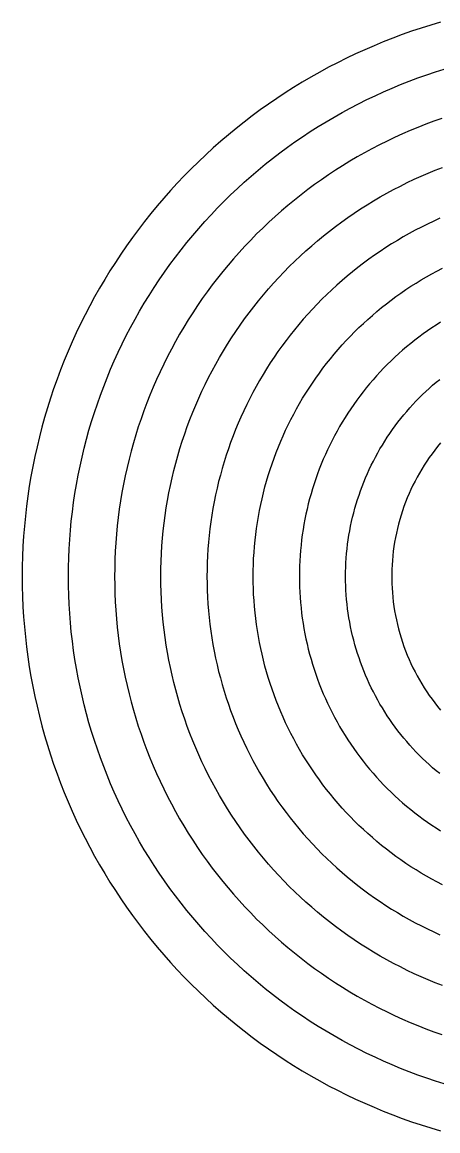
# Model space of a CAD drawing. Header units: metres. Extents: x -25 to 25, y -25 to 25.
# Drawn here: x -25 to -7.01, y -24.03 to 24.03 of the extents above; entities that cross this region are included whole.
import ezdxf

# ---------------------------------------------------------------- set-up
doc = ezdxf.new("R2010")
doc.units = ezdxf.units.M

msp = doc.modelspace()

# ---------------------------------------------------------------- linework, layer by layer
for p, q in [((-6.89093, 24.0315), (-7.30928, 23.9076)), ((-8.13919, 23.638), (-8.55049, 23.4923)), ((-7.72542, 23.7764), (-8.13919, 23.638)), ((-7.30928, 23.9076), (-7.72542, 23.7764)), ((-9.36516, 23.1796), (-9.76826, 23.0126)), ((-8.9592, 23.3395), (-9.36516, 23.1796)), ((-8.55049, 23.4923), (-8.9592, 23.3395)), ((-10.5654, 22.6577), (-10.9593, 22.4698)), ((-10.1684, 22.8386), (-10.5654, 22.6577)), ((-9.76826, 23.0126), (-10.1684, 22.8386)), ((-11.3498, 22.2752), (-11.7368, 22.0737)), ((-10.9593, 22.4698), (-11.3498, 22.2752)), ((-12.5, 21.6506), (-12.8759, 21.4292)), ((-12.1202, 21.8655), (-12.5, 21.6506)), ((-11.7368, 22.0737), (-12.1202, 21.8655)), ((-7.86646, 21.6129), (-7.48805, 21.7469)), ((-7.48805, 21.7469), (-7.10738, 21.8743)), ((-7.10738, 21.8743), (-6.72455, 21.995)), ((-13.248, 21.2012), (-13.616, 20.9668)), ((-12.8759, 21.4292), (-13.248, 21.2012)), ((-9.35493, 21.0115), (-8.9868, 21.1716)), ((-8.9868, 21.1716), (-8.61595, 21.3252)), ((-8.61595, 21.3252), (-8.24246, 21.4723)), ((-8.24246, 21.4723), (-7.86646, 21.6129)), ((-13.9798, 20.7259), (-14.3394, 20.4788)), ((-13.616, 20.9668), (-13.9798, 20.7259)), ((-10.4418, 20.4931), (-10.0825, 20.6723)), ((-10.0825, 20.6723), (-9.72021, 20.8451)), ((-9.72021, 20.8451), (-9.35493, 21.0115)), ((-14.6946, 20.2254), (-15.0454, 19.9659)), ((-14.3394, 20.4788), (-14.6946, 20.2254)), ((-11.1506, 20.1162), (-10.7978, 20.3078)), ((-10.7978, 20.3078), (-10.4418, 20.4931)), ((-15.0454, 19.9659), (-15.3915, 19.7003)), ((-12.1881, 19.5051), (-11.8459, 19.7148)), ((-11.8459, 19.7148), (-11.5, 19.9186)), ((-11.5, 19.9186), (-11.1506, 20.1162)), ((-7.18242, 19.7335), (-7.52573, 19.6052)), ((-6.83693, 19.8559), (-7.18242, 19.7335)), ((-15.733, 19.4286), (-16.0697, 19.1511)), ((-15.3915, 19.7003), (-15.733, 19.4286)), ((-12.8614, 19.0679), (-12.5267, 19.2894)), ((-12.5267, 19.2894), (-12.1881, 19.5051)), ((-8.20535, 19.3306), (-8.54146, 19.1844)), ((-7.86673, 19.4709), (-8.20535, 19.3306)), ((-7.52573, 19.6052), (-7.86673, 19.4709)), ((-16.4015, 18.8677), (-16.7283, 18.5786)), ((-16.0697, 19.1511), (-16.4015, 18.8677)), ((-13.5191, 18.6074), (-13.1922, 18.8405)), ((-13.1922, 18.8405), (-12.8614, 19.0679)), ((-9.20578, 18.8747), (-9.5338, 18.7111)), ((-8.87497, 19.0325), (-9.20578, 18.8747)), ((-8.54146, 19.1844), (-8.87497, 19.0325)), ((-17.05, 18.2838), (-17.3665, 17.9835)), ((-16.7283, 18.5786), (-17.05, 18.2838)), ((-14.1602, 18.1242), (-13.8417, 18.3686)), ((-13.8417, 18.3686), (-13.5191, 18.6074)), ((-10.181, 18.367), (-10.5, 18.1865)), ((-9.8589, 18.5419), (-10.181, 18.367)), ((-9.5338, 18.7111), (-9.8589, 18.5419)), ((-17.3665, 17.9835), (-17.6777, 17.6777)), ((-14.7841, 17.619), (-14.4744, 17.8743)), ((-14.4744, 17.8743), (-14.1602, 18.1242)), ((-11.1283, 17.809), (-11.4374, 17.6121)), ((-10.8158, 18.0005), (-11.1283, 17.809)), ((-10.5, 18.1865), (-10.8158, 18.0005)), ((-17.9835, 17.3665), (-18.2838, 17.05)), ((-17.6777, 17.6777), (-17.9835, 17.3665)), ((-15.39, 17.0923), (-15.0894, 17.3583)), ((-15.0894, 17.3583), (-14.7841, 17.619)), ((-11.743, 17.4098), (-12.0451, 17.2022)), ((-11.4374, 17.6121), (-11.743, 17.4098)), ((-8.02974, 17.2198), (-7.72798, 17.3574)), ((-7.72798, 17.3574), (-7.42389, 17.4896)), ((-7.42389, 17.4896), (-7.11752, 17.6165)), ((-7.11752, 17.6165), (-6.80899, 17.738)), ((-18.2838, 17.05), (-18.5786, 16.7283)), ((-15.686, 16.8211), (-15.39, 17.0923)), ((-12.3435, 16.9893), (-12.6381, 16.7713)), ((-12.0451, 17.2022), (-12.3435, 16.9893)), ((-8.91995, 16.776), (-8.62581, 16.9291)), ((-8.62581, 16.9291), (-8.32904, 17.0771)), ((-8.32904, 17.0771), (-8.02974, 17.2198)), ((-18.8677, 16.4015), (-19.1511, 16.0697)), ((-18.5786, 16.7283), (-18.8677, 16.4015)), ((-16.2634, 16.2634), (-15.9771, 16.5448)), ((-15.9771, 16.5448), (-15.686, 16.8211)), ((-12.9289, 16.5482), (-13.2157, 16.3201)), ((-12.6381, 16.7713), (-12.9289, 16.5482)), ((-9.78572, 16.2862), (-9.5, 16.4545)), ((-9.5, 16.4545), (-9.21138, 16.6178)), ((-9.21138, 16.6178), (-8.91995, 16.776)), ((-19.1511, 16.0697), (-19.4286, 15.733)), ((-16.8211, 15.686), (-16.5448, 15.9771)), ((-16.5448, 15.9771), (-16.2634, 16.2634)), ((-13.4985, 16.0869), (-13.7772, 15.8489)), ((-13.2157, 16.3201), (-13.4985, 16.0869)), ((-10.6247, 15.7517), (-10.3481, 15.9347)), ((-10.3481, 15.9347), (-10.0685, 16.1129)), ((-10.0685, 16.1129), (-9.78572, 16.2862)), ((-19.7003, 15.3915), (-19.9659, 15.0454)), ((-19.4286, 15.733), (-19.7003, 15.3915)), ((-17.3583, 15.0894), (-17.0923, 15.39)), ((-17.0923, 15.39), (-16.8211, 15.686)), ((-14.0517, 15.606), (-14.322, 15.3584)), ((-13.7772, 15.8489), (-14.0517, 15.606)), ((-11.1679, 15.3713), (-10.8979, 15.5639)), ((-10.8979, 15.5639), (-10.6247, 15.7517)), ((-7.18451, 15.4072), (-7.4523, 15.2795)), ((-6.91452, 15.5303), (-7.18451, 15.4072)), ((-19.9659, 15.0454), (-20.2254, 14.6946)), ((-17.619, 14.7841), (-17.3583, 15.0894)), ((-14.5878, 15.1061), (-14.8492, 14.8492)), ((-14.322, 15.3584), (-14.5878, 15.1061)), ((-11.9571, 14.7658), (-11.6976, 14.9722)), ((-11.6976, 14.9722), (-11.4345, 15.1741)), ((-11.4345, 15.1741), (-11.1679, 15.3713)), ((-7.981, 15.0101), (-8.24176, 14.8685)), ((-7.71783, 15.1471), (-7.981, 15.0101)), ((-7.4523, 15.2795), (-7.71783, 15.1471)), ((-20.2254, 14.6946), (-20.4788, 14.3394)), ((-18.1242, 14.1602), (-17.8743, 14.4744)), ((-17.8743, 14.4744), (-17.619, 14.7841)), ((-15.1061, 14.5878), (-15.3584, 14.322)), ((-14.8492, 14.8492), (-15.1061, 14.5878)), ((-12.4651, 14.3395), (-12.213, 14.5548)), ((-12.213, 14.5548), (-11.9571, 14.7658)), ((-8.75565, 14.5718), (-9.00862, 14.4168)), ((-8.5, 14.7224), (-8.75565, 14.5718)), ((-8.24176, 14.8685), (-8.5, 14.7224)), ((-20.7259, 13.9798), (-20.9668, 13.616)), ((-20.4788, 14.3394), (-20.7259, 13.9798)), ((-18.3686, 13.8417), (-18.1242, 14.1602)), ((-15.606, 14.0517), (-15.8489, 13.7772)), ((-15.3584, 14.322), (-15.606, 14.0517)), ((-12.958, 13.8957), (-12.7135, 14.1198)), ((-12.7135, 14.1198), (-12.4651, 14.3395)), ((-9.50627, 14.0936), (-9.75079, 13.9256)), ((-9.25885, 14.2574), (-9.50627, 14.0936)), ((-9.00862, 14.4168), (-9.25885, 14.2574)), ((-20.9668, 13.616), (-21.2012, 13.248)), ((-18.8405, 13.1922), (-18.6074, 13.5191)), ((-18.6074, 13.5191), (-18.3686, 13.8417)), ((-16.0869, 13.4985), (-16.3201, 13.2157)), ((-15.8489, 13.7772), (-16.0869, 13.4985)), ((-13.435, 13.435), (-13.1985, 13.6674)), ((-13.1985, 13.6674), (-12.958, 13.8957)), ((-10.2309, 13.5768), (-10.4662, 13.3962)), ((-9.99234, 13.7533), (-10.2309, 13.5768)), ((-9.75079, 13.9256), (-9.99234, 13.7533)), ((-21.2012, 13.248), (-21.4292, 12.8759)), ((-19.0679, 12.8614), (-18.8405, 13.1922)), ((-16.3201, 13.2157), (-16.5482, 12.9289)), ((-13.8957, 12.958), (-13.6674, 13.1985)), ((-13.6674, 13.1985), (-13.435, 13.435)), ((-10.9274, 13.0228), (-11.153, 12.83)), ((-10.6984, 13.2115), (-10.9274, 13.0228)), ((-10.4662, 13.3962), (-10.6984, 13.2115)), ((-7.72557, 12.8575), (-7.5, 12.9904)), ((-7.5, 12.9904), (-7.27214, 13.1193)), ((-7.27214, 13.1193), (-7.04207, 13.2442)), ((-7.04207, 13.2442), (-6.80984, 13.3651)), ((-21.6506, 12.5), (-21.8655, 12.1202)), ((-21.4292, 12.8759), (-21.6506, 12.5)), ((-19.5051, 12.1881), (-19.2894, 12.5267)), ((-19.2894, 12.5267), (-19.0679, 12.8614)), ((-16.7713, 12.6381), (-16.9893, 12.3435)), ((-16.5482, 12.9289), (-16.7713, 12.6381)), ((-14.3395, 12.4651), (-14.1198, 12.7135)), ((-14.1198, 12.7135), (-13.8957, 12.958)), ((-11.3752, 12.6335), (-11.594, 12.433)), ((-11.153, 12.83), (-11.3752, 12.6335)), ((-8.38788, 12.4356), (-8.16957, 12.58)), ((-8.16957, 12.58), (-7.94878, 12.7207)), ((-7.94878, 12.7207), (-7.72557, 12.8575)), ((-21.8655, 12.1202), (-22.0737, 11.7368)), ((-19.7148, 11.8459), (-19.5051, 12.1881)), ((-17.2022, 12.0451), (-17.4098, 11.743)), ((-16.9893, 12.3435), (-17.2022, 12.0451)), ((-14.7658, 11.9571), (-14.5548, 12.213)), ((-14.5548, 12.213), (-14.3395, 12.4651)), ((-12.0208, 12.0208), (-12.2288, 11.8092)), ((-11.8092, 12.2288), (-12.0208, 12.0208)), ((-11.594, 12.433), (-11.8092, 12.2288)), ((-9.02722, 11.9795), (-8.81677, 12.1353)), ((-8.81677, 12.1353), (-8.60364, 12.2873)), ((-8.60364, 12.2873), (-8.38788, 12.4356)), ((-22.0737, 11.7368), (-22.2752, 11.3498)), ((-19.9186, 11.5), (-19.7148, 11.8459)), ((-17.4098, 11.743), (-17.6121, 11.4374)), ((-15.1741, 11.4345), (-14.9722, 11.6976)), ((-14.9722, 11.6976), (-14.7658, 11.9571)), ((-12.433, 11.594), (-12.6335, 11.3752)), ((-12.2288, 11.8092), (-12.433, 11.594)), ((-9.6418, 11.4907), (-9.4398, 11.6572)), ((-9.4398, 11.6572), (-9.23491, 11.8202)), ((-9.23491, 11.8202), (-9.02722, 11.9795)), ((-22.2752, 11.3498), (-22.4698, 10.9593)), ((-20.3078, 10.7978), (-20.1162, 11.1506)), ((-20.1162, 11.1506), (-19.9186, 11.5)), ((-17.809, 11.1283), (-18.0005, 10.8158)), ((-17.6121, 11.4374), (-17.809, 11.1283)), ((-15.5639, 10.8979), (-15.3713, 11.1679)), ((-15.3713, 11.1679), (-15.1741, 11.4345)), ((-12.83, 11.153), (-13.0228, 10.9274)), ((-12.6335, 11.3752), (-12.83, 11.153)), ((-10.23, 10.9703), (-10.037, 11.1472)), ((-10.037, 11.1472), (-9.84088, 11.3206)), ((-9.84088, 11.3206), (-9.6418, 11.4907)), ((-22.4698, 10.9593), (-22.6577, 10.5654)), ((-20.4931, 10.4418), (-20.3078, 10.7978)), ((-18.0005, 10.8158), (-18.1865, 10.5)), ((-15.9347, 10.3481), (-15.7517, 10.6247)), ((-15.7517, 10.6247), (-15.5639, 10.8979)), ((-13.2115, 10.6984), (-13.3962, 10.4662)), ((-13.0228, 10.9274), (-13.2115, 10.6984)), ((-10.7901, 10.4199), (-10.6066, 10.6066)), ((-10.6066, 10.6066), (-10.4199, 10.7901)), ((-10.4199, 10.7901), (-10.23, 10.9703)), ((-7.45648, 10.649), (-7.6412, 10.5172)), ((-7.2695, 10.7775), (-7.45648, 10.649)), ((-7.08031, 10.9027), (-7.2695, 10.7775)), ((-6.88895, 11.0246), (-7.08031, 10.9027)), ((-22.8386, 10.1684), (-23.0126, 9.76826)), ((-22.6577, 10.5654), (-22.8386, 10.1684)), ((-20.6723, 10.0825), (-20.4931, 10.4418)), ((-18.367, 10.181), (-18.5419, 9.8589)), ((-18.1865, 10.5), (-18.367, 10.181)), ((-16.1129, 10.0685), (-15.9347, 10.3481)), ((-13.5768, 10.2309), (-13.7533, 9.99234)), ((-13.3962, 10.4662), (-13.5768, 10.2309)), ((-11.1472, 10.037), (-10.9703, 10.23)), ((-10.9703, 10.23), (-10.7901, 10.4199)), ((-8.18115, 10.1029), (-8.35623, 9.95857)), ((-8.00359, 10.2441), (-8.18115, 10.1029)), ((-7.82359, 10.3822), (-8.00359, 10.2441)), ((-7.6412, 10.5172), (-7.82359, 10.3822)), ((-23.0126, 9.76826), (-23.1796, 9.36516)), ((-21.0115, 9.35493), (-20.8451, 9.72021)), ((-20.8451, 9.72021), (-20.6723, 10.0825)), ((-18.5419, 9.8589), (-18.7111, 9.5338)), ((-16.4545, 9.5), (-16.2862, 9.78572)), ((-16.2862, 9.78572), (-16.1129, 10.0685)), ((-13.9256, 9.75079), (-14.0936, 9.50627)), ((-13.7533, 9.99234), (-13.9256, 9.75079)), ((-11.6572, 9.4398), (-11.4907, 9.6418)), ((-11.4907, 9.6418), (-11.3206, 9.84088)), ((-11.3206, 9.84088), (-11.1472, 10.037)), ((-8.69868, 9.66087), (-8.86597, 9.50758)), ((-8.52876, 9.81122), (-8.69868, 9.66087)), ((-8.35623, 9.95857), (-8.52876, 9.81122)), ((-23.1796, 9.36516), (-23.3395, 8.9592)), ((-21.1716, 8.9868), (-21.0115, 9.35493)), ((-18.8747, 9.20578), (-19.0325, 8.87497)), ((-18.7111, 9.5338), (-18.8747, 9.20578)), ((-16.776, 8.91995), (-16.6178, 9.21138)), ((-16.6178, 9.21138), (-16.4545, 9.5)), ((-14.2574, 9.25885), (-14.4168, 9.00862)), ((-14.0936, 9.50627), (-14.2574, 9.25885)), ((-11.9795, 9.02722), (-11.8202, 9.23491)), ((-11.8202, 9.23491), (-11.6572, 9.4398)), ((-9.19238, 9.19238), (-9.35141, 9.03055)), ((-9.03055, 9.35141), (-9.19238, 9.19238)), ((-8.86597, 9.50758), (-9.03055, 9.35141)), ((-23.3395, 8.9592), (-23.4923, 8.55049)), ((-21.3252, 8.61595), (-21.1716, 8.9868)), ((-19.0325, 8.87497), (-19.1844, 8.54146)), ((-16.9291, 8.62581), (-16.776, 8.91995)), ((-14.5718, 8.75565), (-14.7224, 8.5)), ((-14.4168, 9.00862), (-14.5718, 8.75565)), ((-12.2873, 8.60364), (-12.1353, 8.81677)), ((-12.1353, 8.81677), (-11.9795, 9.02722)), ((-9.66087, 8.69868), (-9.81122, 8.52876)), ((-9.50758, 8.86597), (-9.66087, 8.69868)), ((-9.35141, 9.03055), (-9.50758, 8.86597)), ((-23.4923, 8.55049), (-23.638, 8.13919)), ((-21.6129, 7.86646), (-21.4723, 8.24246)), ((-21.4723, 8.24246), (-21.3252, 8.61595)), ((-19.3306, 8.20535), (-19.4709, 7.86673)), ((-19.1844, 8.54146), (-19.3306, 8.20535)), ((-17.2198, 8.02974), (-17.0771, 8.32904)), ((-17.0771, 8.32904), (-16.9291, 8.62581)), ((-14.8685, 8.24176), (-15.0101, 7.981)), ((-14.7224, 8.5), (-14.8685, 8.24176)), ((-12.58, 8.16957), (-12.4356, 8.38788)), ((-12.4356, 8.38788), (-12.2873, 8.60364)), ((-10.1029, 8.18115), (-10.2441, 8.00359)), ((-9.95857, 8.35623), (-10.1029, 8.18115)), ((-9.81122, 8.52876), (-9.95857, 8.35623)), ((-7.3802, 8.15674), (-7.23087, 8.28941)), ((-7.23087, 8.28941), (-7.07915, 8.41934)), ((-7.07915, 8.41934), (-6.92511, 8.54651)), ((-23.7764, 7.72542), (-23.9076, 7.30928)), ((-23.638, 8.13919), (-23.7764, 7.72542)), ((-21.7469, 7.48805), (-21.6129, 7.86646)), ((-19.4709, 7.86673), (-19.6052, 7.52573)), ((-17.4896, 7.42389), (-17.3574, 7.72798)), ((-17.3574, 7.72798), (-17.2198, 8.02974)), ((-15.1471, 7.71783), (-15.2795, 7.4523)), ((-15.0101, 7.981), (-15.1471, 7.71783)), ((-12.9904, 7.5), (-12.8575, 7.72557)), ((-12.8575, 7.72557), (-12.7207, 7.94878)), ((-12.7207, 7.94878), (-12.58, 8.16957)), ((-10.3822, 7.82359), (-10.5172, 7.6412)), ((-10.2441, 8.00359), (-10.3822, 7.82359)), ((-7.95271, 7.59962), (-7.8134, 7.74278)), ((-7.8134, 7.74278), (-7.67151, 7.88338)), ((-7.67151, 7.88338), (-7.5271, 8.02138)), ((-7.5271, 8.02138), (-7.3802, 8.15674)), ((-23.9076, 7.30928), (-24.0315, 6.89093)), ((-21.8743, 7.10738), (-21.7469, 7.48805)), ((-19.6052, 7.52573), (-19.7335, 7.18242)), ((-17.6165, 7.11752), (-17.4896, 7.42389)), ((-15.2795, 7.4523), (-15.4072, 7.18451)), ((-13.2442, 7.04207), (-13.1193, 7.27214)), ((-13.1193, 7.27214), (-12.9904, 7.5)), ((-10.7775, 7.2695), (-10.9027, 7.08031)), ((-10.649, 7.45648), (-10.7775, 7.2695)), ((-10.5172, 7.6412), (-10.649, 7.45648)), ((-8.35472, 7.1553), (-8.22342, 7.30583)), ((-8.22342, 7.30583), (-8.0894, 7.45395)), ((-8.0894, 7.45395), (-7.95271, 7.59962)), ((-24.0315, 6.89093), (-24.1481, 6.47047)), ((-21.995, 6.72455), (-21.8743, 7.10738)), ((-19.8559, 6.83693), (-19.9722, 6.48935)), ((-19.7335, 7.18242), (-19.8559, 6.83693)), ((-17.8542, 6.49838), (-17.738, 6.80899)), ((-17.738, 6.80899), (-17.6165, 7.11752)), ((-15.5303, 6.91452), (-15.6486, 6.64243)), ((-15.4072, 7.18451), (-15.5303, 6.91452)), ((-13.4819, 6.57556), (-13.3651, 6.80984)), ((-13.3651, 6.80984), (-13.2442, 7.04207)), ((-11.0246, 6.88895), (-11.1432, 6.69548)), ((-10.9027, 7.08031), (-11.0246, 6.88895)), ((-8.73195, 6.68976), (-8.60902, 6.84721)), ((-8.60902, 6.84721), (-8.48328, 7.00241)), ((-8.48328, 7.00241), (-8.35472, 7.1553)), ((-24.1481, 6.47047), (-24.2574, 6.04803)), ((-22.2163, 5.95284), (-22.109, 6.33965)), ((-22.109, 6.33965), (-21.995, 6.72455)), ((-19.9722, 6.48935), (-20.0824, 6.1398)), ((-17.9648, 6.18579), (-17.8542, 6.49838)), ((-15.7621, 6.3683), (-15.8709, 6.09225)), ((-15.6486, 6.64243), (-15.7621, 6.3683)), ((-13.7032, 6.10104), (-13.5946, 6.33926)), ((-13.5946, 6.33926), (-13.4819, 6.57556)), ((-11.3701, 6.30252), (-11.4783, 6.10312)), ((-11.2583, 6.5), (-11.3701, 6.30252)), ((-11.1432, 6.69548), (-11.2583, 6.5)), ((-9.08325, 6.20438), (-8.9691, 6.36829)), ((-8.9691, 6.36829), (-8.85197, 6.53011)), ((-8.85197, 6.53011), (-8.73195, 6.68976)), ((-24.2574, 6.04803), (-24.3592, 5.62376)), ((-22.3168, 5.56419), (-22.2163, 5.95284)), ((-20.1865, 5.78838), (-20.2844, 5.4352)), ((-20.0824, 6.1398), (-20.1865, 5.78838)), ((-18.1698, 5.55505), (-18.0701, 5.87132)), ((-18.0701, 5.87132), (-17.9648, 6.18579)), ((-15.9748, 5.81433), (-16.0738, 5.53465)), ((-15.8709, 6.09225), (-15.9748, 5.81433)), ((-13.9077, 5.61909), (-13.8076, 5.86096)), ((-13.8076, 5.86096), (-13.7032, 6.10104)), ((-11.5831, 5.90187), (-11.6843, 5.69882)), ((-11.4783, 6.10312), (-11.5831, 5.90187)), ((-9.40762, 5.70056), (-9.30255, 5.87045)), ((-9.30255, 5.87045), (-9.19443, 6.03841)), ((-9.19443, 6.03841), (-9.08325, 6.20438)), ((-6.88725, 5.79358), (-7.01418, 5.63925)), ((-24.3592, 5.62376), (-24.4537, 5.19778)), ((-22.4105, 5.17387), (-22.3168, 5.56419)), ((-20.2844, 5.4352), (-20.3762, 5.08035)), ((-18.264, 5.23711), (-18.1698, 5.55505)), ((-16.0738, 5.53465), (-16.168, 5.25328)), ((-14.0954, 5.13029), (-14.0037, 5.37552)), ((-14.0037, 5.37552), (-13.9077, 5.61909)), ((-11.8761, 5.28757), (-11.9666, 5.0795)), ((-11.782, 5.49403), (-11.8761, 5.28757)), ((-11.6843, 5.69882), (-11.782, 5.49403)), ((-9.70407, 5.17986), (-9.60841, 5.35521)), ((-9.60841, 5.35521), (-9.50958, 5.52879)), ((-9.50958, 5.52879), (-9.40762, 5.70056)), ((-7.25758, 5.32234), (-7.37395, 5.15991)), ((-7.13763, 5.48215), (-7.25758, 5.32234)), ((-7.01418, 5.63925), (-7.13763, 5.48215)), ((-24.4537, 5.19778), (-24.5407, 4.77022)), ((-22.4974, 4.78197), (-22.4105, 5.17387)), ((-20.3762, 5.08035), (-20.4618, 4.72397)), ((-18.4356, 4.59651), (-18.3526, 4.91756)), ((-18.3526, 4.91756), (-18.264, 5.23711)), ((-16.2572, 4.97031), (-16.3414, 4.68582)), ((-16.168, 5.25328), (-16.2572, 4.97031)), ((-14.2658, 4.63525), (-14.1828, 4.88351)), ((-14.1828, 4.88351), (-14.0954, 5.13029)), ((-12.0534, 4.86987), (-12.1365, 4.65878)), ((-11.9666, 5.0795), (-12.0534, 4.86987)), ((-9.97173, 4.64377), (-9.88576, 4.82407)), ((-9.88576, 4.82407), (-9.79652, 5.00279)), ((-9.79652, 5.00279), (-9.70407, 5.17986)), ((-7.59573, 4.8275), (-7.70103, 4.65768)), ((-7.48668, 4.99493), (-7.59573, 4.8275)), ((-7.37395, 5.15991), (-7.48668, 4.99493)), ((-24.6202, 4.3412), (-24.6922, 3.91086)), ((-24.5407, 4.77022), (-24.6202, 4.3412)), ((-22.6506, 3.9939), (-22.5774, 4.3886)), ((-22.5774, 4.3886), (-22.4974, 4.78197)), ((-20.5411, 4.36613), (-20.6142, 4.00699)), ((-20.4618, 4.72397), (-20.5411, 4.36613)), ((-18.513, 4.27406), (-18.4356, 4.59651)), ((-16.4207, 4.39992), (-16.495, 4.11267)), ((-16.3414, 4.68582), (-16.4207, 4.39992)), ((-14.4189, 4.13455), (-14.3446, 4.38557)), ((-14.3446, 4.38557), (-14.2658, 4.63525)), ((-12.216, 4.44626), (-12.2917, 4.23238)), ((-12.1365, 4.65878), (-12.216, 4.44626)), ((-10.1338, 4.27863), (-10.0544, 4.46193)), ((-10.0544, 4.46193), (-9.97173, 4.64377)), ((-7.80254, 4.48557), (-7.90019, 4.31123)), ((-7.70103, 4.65768), (-7.80254, 4.48557)), ((-24.6922, 3.91086), (-24.7567, 3.47932)), ((-22.7168, 3.59799), (-22.6506, 3.9939)), ((-20.6142, 4.00699), (-20.681, 3.64661)), ((-18.6509, 3.62537), (-18.5848, 3.95032)), ((-18.5848, 3.95032), (-18.513, 4.27406)), ((-16.495, 4.11267), (-16.5643, 3.82416)), ((-14.5544, 3.62881), (-14.4889, 3.88228)), ((-14.4889, 3.88228), (-14.4189, 4.13455)), ((-12.3637, 4.01721), (-12.432, 3.80083)), ((-12.2917, 4.23238), (-12.3637, 4.01721)), ((-10.3517, 3.72047), (-10.2824, 3.90782)), ((-10.2824, 3.90782), (-10.2098, 4.0939)), ((-10.2098, 4.0939), (-10.1338, 4.27863)), ((-8.08377, 3.9563), (-8.16962, 3.77586)), ((-7.99396, 4.1348), (-8.08377, 3.9563)), ((-7.90019, 4.31123), (-7.99396, 4.1348)), ((-24.7567, 3.47932), (-24.8136, 3.04672)), ((-22.7762, 3.20097), (-22.7168, 3.59799)), ((-20.681, 3.64661), (-20.7415, 3.28511)), ((-18.7113, 3.2993), (-18.6509, 3.62537)), ((-16.6285, 3.53448), (-16.6877, 3.24374)), ((-16.5643, 3.82416), (-16.6285, 3.53448)), ((-14.6722, 3.11867), (-14.6155, 3.37425)), ((-14.6155, 3.37425), (-14.5544, 3.62881)), ((-12.557, 3.36464), (-12.6138, 3.14497)), ((-12.4964, 3.58328), (-12.557, 3.36464)), ((-12.432, 3.80083), (-12.4964, 3.58328)), ((-10.48, 3.34213), (-10.4176, 3.53189)), ((-10.4176, 3.53189), (-10.3517, 3.72047)), ((-8.32918, 3.4095), (-8.40282, 3.22375)), ((-8.25143, 3.59357), (-8.32918, 3.4095)), ((-8.16962, 3.77586), (-8.25143, 3.59357)), ((-24.8136, 3.04672), (-24.863, 2.6132)), ((-22.8286, 2.80299), (-22.7762, 3.20097)), ((-20.7956, 2.92262), (-20.8435, 2.55925)), ((-20.7415, 3.28511), (-20.7956, 2.92262)), ((-18.8151, 2.64429), (-18.7661, 2.97224)), ((-18.7661, 2.97224), (-18.7113, 3.2993)), ((-16.7417, 2.95201), (-16.7907, 2.65938)), ((-16.6877, 3.24374), (-16.7417, 2.95201)), ((-14.7244, 2.86212), (-14.6722, 3.11867)), ((-12.6668, 2.92436), (-12.7159, 2.70285)), ((-12.6138, 3.14497), (-12.6668, 2.92436)), ((-10.6464, 2.76653), (-10.5944, 2.9594)), ((-10.5944, 2.9594), (-10.5389, 3.15129)), ((-10.5389, 3.15129), (-10.48, 3.34213)), ((-8.47231, 3.03641), (-8.53763, 2.84758)), ((-8.40282, 3.22375), (-8.47231, 3.03641)), ((-24.863, 2.6132), (-24.9049, 2.17888)), ((-22.9125, 2.00458), (-22.874, 2.40414)), ((-22.874, 2.40414), (-22.8286, 2.80299)), ((-20.8435, 2.55925), (-20.8849, 2.19508)), ((-18.8584, 2.31551), (-18.8151, 2.64429)), ((-16.7907, 2.65938), (-16.8345, 2.36594)), ((-14.8153, 2.34651), (-14.7721, 2.60472)), ((-14.7721, 2.60472), (-14.7244, 2.86212)), ((-12.7611, 2.48051), (-12.8025, 2.25742)), ((-12.7159, 2.70285), (-12.7611, 2.48051)), ((-10.7399, 2.37811), (-10.6949, 2.57275)), ((-10.6949, 2.57275), (-10.6464, 2.76653)), ((-8.65562, 2.46579), (-8.70822, 2.27303)), ((-8.59874, 2.65733), (-8.65562, 2.46579)), ((-8.53763, 2.84758), (-8.59874, 2.65733)), ((-24.9049, 2.17888), (-24.9391, 1.74391)), ((-22.944, 1.60439), (-22.9125, 2.00458)), ((-20.8849, 2.19508), (-20.9201, 1.83026)), ((-18.9277, 1.65594), (-18.8959, 1.98604)), ((-18.8959, 1.98604), (-18.8584, 2.31551)), ((-16.8733, 2.07178), (-16.9069, 1.77698)), ((-16.8345, 2.36594), (-16.8733, 2.07178)), ((-14.8882, 1.82803), (-14.854, 2.08759)), ((-14.854, 2.08759), (-14.8153, 2.34651)), ((-12.8399, 2.03365), (-12.8735, 1.80925)), ((-12.8025, 2.25742), (-12.8399, 2.03365)), ((-10.8534, 1.78979), (-10.8191, 1.98657)), ((-10.8191, 1.98657), (-10.7813, 2.18271)), ((-10.7813, 2.18271), (-10.7399, 2.37811)), ((-8.75655, 2.07913), (-8.80054, 1.88423)), ((-8.70822, 2.27303), (-8.75655, 2.07913)), ((-24.9391, 1.74391), (-24.9657, 1.3084)), ((-22.9685, 1.20372), (-22.944, 1.60439)), ((-20.9488, 1.46487), (-20.9712, 1.09904)), ((-20.9201, 1.83026), (-20.9488, 1.46487)), ((-18.9537, 1.32536), (-18.9277, 1.65594)), ((-16.9353, 1.48164), (-16.9586, 1.18585)), ((-16.9069, 1.77698), (-16.9353, 1.48164)), ((-14.9429, 1.30733), (-14.9178, 1.56792)), ((-14.9178, 1.56792), (-14.8882, 1.82803)), ((-12.9031, 1.58429), (-12.9288, 1.35886)), ((-12.8735, 1.80925), (-12.9031, 1.58429)), ((-10.9112, 1.39452), (-10.8841, 1.59241)), ((-10.8841, 1.59241), (-10.8534, 1.78979)), ((-8.8755, 1.49171), (-8.90643, 1.29431)), ((-8.84021, 1.68839), (-8.8755, 1.49171)), ((-8.80054, 1.88423), (-8.84021, 1.68839)), ((-24.9657, 1.3084), (-24.9848, 0.872482)), ((-22.986, 0.802673), (-22.9685, 1.20372)), ((-20.9712, 1.09904), (-20.9872, 0.73288)), ((-18.9884, 0.663086), (-18.974, 0.99437)), ((-18.974, 0.99437), (-18.9537, 1.32536)), ((-16.9586, 1.18585), (-16.9767, 0.889709)), ((-14.9794, 0.785034), (-14.9635, 1.04634)), ((-14.9635, 1.04634), (-14.9429, 1.30733)), ((-12.9505, 1.13301), (-12.9683, 0.90683)), ((-12.9288, 1.35886), (-12.9505, 1.13301)), ((-10.971, 0.798309), (-10.9547, 0.997391)), ((-10.9547, 0.997391), (-10.9348, 1.19615)), ((-10.9348, 1.19615), (-10.9112, 1.39452)), ((-8.93297, 1.09627), (-8.95511, 0.897675)), ((-8.90643, 1.29431), (-8.93297, 1.09627)), ((-24.9848, 0.872482), (-24.9962, 0.43631)), ((-22.9965, 0.401398), (-22.986, 0.802673)), ((-20.9872, 0.73288), (-20.9968, 0.366486)), ((-18.9971, 0.331589), (-18.9884, 0.663086)), ((-16.9896, 0.593277), (-16.9974, 0.296677)), ((-16.9767, 0.889709), (-16.9896, 0.593277)), ((-14.9977, 0.26178), (-14.9909, 0.523483)), ((-14.9909, 0.523483), (-14.9794, 0.785034)), ((-12.9822, 0.680359), (-12.9921, 0.45369)), ((-12.9683, 0.90683), (-12.9822, 0.680359)), ((-10.9927, 0.399414), (-10.9837, 0.598953)), ((-10.9837, 0.598953), (-10.971, 0.798309)), ((-8.98613, 0.499283), (-8.995, 0.299667)), ((-8.97284, 0.698654), (-8.98613, 0.499283)), ((-8.95511, 0.897675), (-8.97284, 0.698654)), ((-24.9962, 0.43631), (-25, 0)), ((-25, 0), (-24.9962, -0.43631)), ((-23, 0), (-22.9965, 0.401398)), ((-22.9965, -0.401398), (-23, 0)), ((-20.9968, 0.366486), (-21, 0)), ((-21, 0), (-20.9968, -0.366486)), ((-19, 0), (-18.9971, 0.331589)), ((-18.9971, -0.331589), (-19, 0)), ((-16.9974, 0.296677), (-17, 0)), ((-17, 0), (-16.9974, -0.296677)), ((-15, 0), (-14.9977, 0.26178)), ((-14.9977, -0.26178), (-15, 0)), ((-12.998, 0.226868), (-13, 0)), ((-13, 0), (-12.998, -0.226868)), ((-12.9921, 0.45369), (-12.998, 0.226868)), ((-11, 0), (-10.9982, 0.199738)), ((-10.9982, -0.199738), (-11, 0)), ((-10.9982, 0.199738), (-10.9927, 0.399414)), ((-8.995, 0.299667), (-8.99944, 0.099899)), ((-8.99944, 0.099899), (-8.99944, -0.099899)), ((-24.9962, -0.43631), (-24.9848, -0.872482)), ((-22.986, -0.802673), (-22.9965, -0.401398)), ((-20.9968, -0.366486), (-20.9872, -0.73288)), ((-18.9884, -0.663086), (-18.9971, -0.331589)), ((-16.9974, -0.296677), (-16.9896, -0.593277)), ((-14.9909, -0.523483), (-14.9977, -0.26178)), ((-12.998, -0.226868), (-12.9921, -0.45369)), ((-12.9921, -0.45369), (-12.9822, -0.680359)), ((-10.9927, -0.399414), (-10.9982, -0.199738)), ((-10.9837, -0.598953), (-10.9927, -0.399414)), ((-8.99944, -0.099899), (-8.995, -0.299667)), ((-8.995, -0.299667), (-8.98613, -0.499283)), ((-24.9848, -0.872482), (-24.9657, -1.3084)), ((-22.9685, -1.20372), (-22.986, -0.802673)), ((-20.9872, -0.73288), (-20.9712, -1.09904)), ((-18.974, -0.99437), (-18.9884, -0.663086)), ((-16.9896, -0.593277), (-16.9767, -0.889709)), ((-16.9767, -0.889709), (-16.9586, -1.18585)), ((-14.9794, -0.785034), (-14.9909, -0.523483)), ((-14.9635, -1.04634), (-14.9794, -0.785034)), ((-12.9822, -0.680359), (-12.9683, -0.90683)), ((-12.9683, -0.90683), (-12.9505, -1.13301)), ((-10.971, -0.798309), (-10.9837, -0.598953)), ((-10.9547, -0.997391), (-10.971, -0.798309)), ((-8.98613, -0.499283), (-8.97284, -0.698654)), ((-8.97284, -0.698654), (-8.95511, -0.897675)), ((-8.95511, -0.897675), (-8.93297, -1.09627)), ((-24.9657, -1.3084), (-24.9391, -1.74391)), ((-22.944, -1.60439), (-22.9685, -1.20372)), ((-20.9712, -1.09904), (-20.9488, -1.46487)), ((-18.9537, -1.32536), (-18.974, -0.99437)), ((-18.9277, -1.65594), (-18.9537, -1.32536)), ((-16.9586, -1.18585), (-16.9353, -1.48164)), ((-14.9429, -1.30733), (-14.9635, -1.04634)), ((-14.9178, -1.56792), (-14.9429, -1.30733)), ((-12.9505, -1.13301), (-12.9288, -1.35886)), ((-12.9288, -1.35886), (-12.9031, -1.58429)), ((-10.9348, -1.19615), (-10.9547, -0.997391)), ((-10.9112, -1.39452), (-10.9348, -1.19615)), ((-10.8841, -1.59241), (-10.9112, -1.39452)), ((-8.93297, -1.09627), (-8.90643, -1.29431)), ((-8.90643, -1.29431), (-8.8755, -1.49171)), ((-24.9391, -1.74391), (-24.9049, -2.17888)), ((-22.9125, -2.00458), (-22.944, -1.60439)), ((-20.9488, -1.46487), (-20.9201, -1.83026)), ((-20.9201, -1.83026), (-20.8849, -2.19508)), ((-18.8959, -1.98604), (-18.9277, -1.65594)), ((-16.9353, -1.48164), (-16.9069, -1.77698)), ((-16.9069, -1.77698), (-16.8733, -2.07178)), ((-14.8882, -1.82803), (-14.9178, -1.56792)), ((-14.854, -2.08759), (-14.8882, -1.82803)), ((-12.9031, -1.58429), (-12.8735, -1.80925)), ((-12.8735, -1.80925), (-12.8399, -2.03365)), ((-10.8534, -1.78979), (-10.8841, -1.59241)), ((-10.8191, -1.98657), (-10.8534, -1.78979)), ((-8.8755, -1.49171), (-8.84021, -1.68839)), ((-8.84021, -1.68839), (-8.80054, -1.88423)), ((-8.80054, -1.88423), (-8.75655, -2.07913)), ((-24.9049, -2.17888), (-24.863, -2.6132)), ((-22.874, -2.40414), (-22.9125, -2.00458)), ((-20.8849, -2.19508), (-20.8435, -2.55925)), ((-18.8584, -2.31551), (-18.8959, -1.98604)), ((-18.8151, -2.64429), (-18.8584, -2.31551)), ((-16.8733, -2.07178), (-16.8345, -2.36594)), ((-16.8345, -2.36594), (-16.7907, -2.65938)), ((-14.8153, -2.34651), (-14.854, -2.08759)), ((-14.7721, -2.60472), (-14.8153, -2.34651)), ((-12.8399, -2.03365), (-12.8025, -2.25742)), ((-12.8025, -2.25742), (-12.7611, -2.48051)), ((-10.7813, -2.18271), (-10.8191, -1.98657)), ((-10.7399, -2.37811), (-10.7813, -2.18271)), ((-10.6949, -2.57275), (-10.7399, -2.37811)), ((-8.75655, -2.07913), (-8.70822, -2.27303)), ((-8.70822, -2.27303), (-8.65562, -2.46579)), ((-24.863, -2.6132), (-24.8136, -3.04672)), ((-22.8286, -2.80299), (-22.874, -2.40414)), ((-22.7762, -3.20097), (-22.8286, -2.80299)), ((-20.8435, -2.55925), (-20.7956, -2.92262)), ((-18.7661, -2.97224), (-18.8151, -2.64429)), ((-16.7907, -2.65938), (-16.7417, -2.95201)), ((-14.7244, -2.86212), (-14.7721, -2.60472)), ((-14.6722, -3.11867), (-14.7244, -2.86212)), ((-12.7611, -2.48051), (-12.7159, -2.70285)), ((-12.7159, -2.70285), (-12.6668, -2.92436)), ((-10.6464, -2.76653), (-10.6949, -2.57275)), ((-10.5944, -2.9594), (-10.6464, -2.76653)), ((-8.65562, -2.46579), (-8.59874, -2.65733)), ((-8.59874, -2.65733), (-8.53763, -2.84758)), ((-8.53763, -2.84758), (-8.47231, -3.03641)), ((-24.8136, -3.04672), (-24.7567, -3.47932)), ((-22.7168, -3.59799), (-22.7762, -3.20097)), ((-20.7956, -2.92262), (-20.7415, -3.28511)), ((-20.7415, -3.28511), (-20.681, -3.64661)), ((-18.7113, -3.2993), (-18.7661, -2.97224)), ((-18.6509, -3.62537), (-18.7113, -3.2993)), ((-16.7417, -2.95201), (-16.6877, -3.24374)), ((-16.6877, -3.24374), (-16.6285, -3.53448)), ((-14.6155, -3.37425), (-14.6722, -3.11867)), ((-12.6668, -2.92436), (-12.6138, -3.14497)), ((-12.6138, -3.14497), (-12.557, -3.36464)), ((-10.5389, -3.15129), (-10.5944, -2.9594)), ((-10.48, -3.34213), (-10.5389, -3.15129)), ((-10.4176, -3.53189), (-10.48, -3.34213)), ((-8.47231, -3.03641), (-8.40282, -3.22375)), ((-8.40282, -3.22375), (-8.32918, -3.4095)), ((-24.7567, -3.47932), (-24.6922, -3.91086)), ((-22.6506, -3.9939), (-22.7168, -3.59799)), ((-20.681, -3.64661), (-20.6142, -4.00699)), ((-18.5848, -3.95032), (-18.6509, -3.62537)), ((-16.6285, -3.53448), (-16.5643, -3.82416)), ((-16.5643, -3.82416), (-16.495, -4.11267)), ((-14.5544, -3.62881), (-14.6155, -3.37425)), ((-14.4889, -3.88228), (-14.5544, -3.62881)), ((-12.557, -3.36464), (-12.4964, -3.58328)), ((-12.4964, -3.58328), (-12.432, -3.80083)), ((-12.432, -3.80083), (-12.3637, -4.01721)), ((-10.3517, -3.72047), (-10.4176, -3.53189)), ((-10.2824, -3.90782), (-10.3517, -3.72047)), ((-8.32918, -3.4095), (-8.25143, -3.59357)), ((-8.25143, -3.59357), (-8.16962, -3.77586)), ((-8.16962, -3.77586), (-8.08377, -3.9563)), ((-24.6922, -3.91086), (-24.6202, -4.3412)), ((-22.5774, -4.3886), (-22.6506, -3.9939)), ((-20.6142, -4.00699), (-20.5411, -4.36613)), ((-18.513, -4.27406), (-18.5848, -3.95032)), ((-18.4356, -4.59651), (-18.513, -4.27406)), ((-16.495, -4.11267), (-16.4207, -4.39992)), ((-14.4189, -4.13455), (-14.4889, -3.88228)), ((-14.3446, -4.38557), (-14.4189, -4.13455)), ((-12.3637, -4.01721), (-12.2917, -4.23238)), ((-12.2917, -4.23238), (-12.216, -4.44626)), ((-10.2098, -4.0939), (-10.2824, -3.90782)), ((-10.1338, -4.27863), (-10.2098, -4.0939)), ((-10.0544, -4.46193), (-10.1338, -4.27863)), ((-8.08377, -3.9563), (-7.99396, -4.1348)), ((-7.99396, -4.1348), (-7.90019, -4.31123)), ((-7.90019, -4.31123), (-7.80254, -4.48557)), ((-24.6202, -4.3412), (-24.5407, -4.77022)), ((-24.5407, -4.77022), (-24.4537, -5.19778)), ((-22.4974, -4.78197), (-22.5774, -4.3886)), ((-22.4105, -5.17387), (-22.4974, -4.78197)), ((-20.5411, -4.36613), (-20.4618, -4.72397)), ((-20.4618, -4.72397), (-20.3762, -5.08035)), ((-18.3526, -4.91756), (-18.4356, -4.59651)), ((-16.4207, -4.39992), (-16.3414, -4.68582)), ((-16.3414, -4.68582), (-16.2572, -4.97031)), ((-14.2658, -4.63525), (-14.3446, -4.38557)), ((-14.1828, -4.88351), (-14.2658, -4.63525)), ((-12.216, -4.44626), (-12.1365, -4.65878)), ((-12.1365, -4.65878), (-12.0534, -4.86987)), ((-9.97173, -4.64377), (-10.0544, -4.46193)), ((-9.88576, -4.82407), (-9.97173, -4.64377)), ((-7.80254, -4.48557), (-7.70103, -4.65768)), ((-7.70103, -4.65768), (-7.59573, -4.8275)), ((-24.4537, -5.19778), (-24.3592, -5.62376)), ((-22.3168, -5.56419), (-22.4105, -5.17387)), ((-20.3762, -5.08035), (-20.2844, -5.4352)), ((-18.264, -5.23711), (-18.3526, -4.91756)), ((-18.1698, -5.55505), (-18.264, -5.23711)), ((-16.2572, -4.97031), (-16.168, -5.25328)), ((-16.168, -5.25328), (-16.0738, -5.53465)), ((-14.0954, -5.13029), (-14.1828, -4.88351)), ((-14.0037, -5.37552), (-14.0954, -5.13029)), ((-12.0534, -4.86987), (-11.9666, -5.0795)), ((-11.9666, -5.0795), (-11.8761, -5.28757)), ((-9.79652, -5.00279), (-9.88576, -4.82407)), ((-9.70407, -5.17986), (-9.79652, -5.00279)), ((-9.60841, -5.35521), (-9.70407, -5.17986)), ((-7.59573, -4.8275), (-7.48668, -4.99493)), ((-7.48668, -4.99493), (-7.37395, -5.15991)), ((-7.37395, -5.15991), (-7.25758, -5.32234)), ((-24.3592, -5.62376), (-24.2574, -6.04803)), ((-22.2163, -5.95284), (-22.3168, -5.56419)), ((-20.2844, -5.4352), (-20.1865, -5.78838)), ((-18.0701, -5.87132), (-18.1698, -5.55505)), ((-16.0738, -5.53465), (-15.9748, -5.81433)), ((-13.9077, -5.61909), (-14.0037, -5.37552)), ((-13.8076, -5.86096), (-13.9077, -5.61909)), ((-11.8761, -5.28757), (-11.782, -5.49403)), ((-11.782, -5.49403), (-11.6843, -5.69882)), ((-11.6843, -5.69882), (-11.5831, -5.90187)), ((-9.50958, -5.52879), (-9.60841, -5.35521)), ((-9.40762, -5.70056), (-9.50958, -5.52879)), ((-9.30255, -5.87045), (-9.40762, -5.70056)), ((-7.25758, -5.32234), (-7.13763, -5.48215)), ((-7.13763, -5.48215), (-7.01418, -5.63925)), ((-7.01418, -5.63925), (-6.88725, -5.79358)), ((-24.2574, -6.04803), (-24.1481, -6.47047)), ((-22.109, -6.33965), (-22.2163, -5.95284)), ((-20.1865, -5.78838), (-20.0824, -6.1398)), ((-20.0824, -6.1398), (-19.9722, -6.48935)), ((-17.9648, -6.18579), (-18.0701, -5.87132)), ((-17.8542, -6.49838), (-17.9648, -6.18579)), ((-15.9748, -5.81433), (-15.8709, -6.09225)), ((-15.8709, -6.09225), (-15.7621, -6.3683)), ((-13.7032, -6.10104), (-13.8076, -5.86096)), ((-13.5946, -6.33926), (-13.7032, -6.10104)), ((-11.5831, -5.90187), (-11.4783, -6.10312)), ((-11.4783, -6.10312), (-11.3701, -6.30252)), ((-9.19443, -6.03841), (-9.30255, -5.87045)), ((-9.08325, -6.20438), (-9.19443, -6.03841)), ((-8.9691, -6.36829), (-9.08325, -6.20438)), ((-24.1481, -6.47047), (-24.0315, -6.89093)), ((-21.995, -6.72455), (-22.109, -6.33965)), ((-21.8743, -7.10738), (-21.995, -6.72455)), ((-19.9722, -6.48935), (-19.8559, -6.83693)), ((-17.738, -6.80899), (-17.8542, -6.49838)), ((-15.7621, -6.3683), (-15.6486, -6.64243)), ((-15.6486, -6.64243), (-15.5303, -6.91452)), ((-13.4819, -6.57556), (-13.5946, -6.33926)), ((-13.3651, -6.80984), (-13.4819, -6.57556)), ((-11.3701, -6.30252), (-11.2583, -6.5)), ((-11.2583, -6.5), (-11.1432, -6.69548)), ((-11.1432, -6.69548), (-11.0246, -6.88895)), ((-8.85197, -6.53011), (-8.9691, -6.36829)), ((-8.73195, -6.68976), (-8.85197, -6.53011)), ((-8.60902, -6.84721), (-8.73195, -6.68976)), ((-24.0315, -6.89093), (-23.9076, -7.30928)), ((-21.7469, -7.48805), (-21.8743, -7.10738)), ((-19.8559, -6.83693), (-19.7335, -7.18242)), ((-19.7335, -7.18242), (-19.6052, -7.52573)), ((-17.6165, -7.11752), (-17.738, -6.80899)), ((-17.4896, -7.42389), (-17.6165, -7.11752)), ((-15.5303, -6.91452), (-15.4072, -7.18451)), ((-15.4072, -7.18451), (-15.2795, -7.4523)), ((-13.2442, -7.04207), (-13.3651, -6.80984)), ((-13.1193, -7.27214), (-13.2442, -7.04207)), ((-11.0246, -6.88895), (-10.9027, -7.08031)), ((-10.9027, -7.08031), (-10.7775, -7.2695)), ((-8.48328, -7.00241), (-8.60902, -6.84721)), ((-8.35472, -7.1553), (-8.48328, -7.00241)), ((-8.22342, -7.30583), (-8.35472, -7.1553)), ((-23.9076, -7.30928), (-23.7764, -7.72542)), ((-21.6129, -7.86646), (-21.7469, -7.48805)), ((-19.6052, -7.52573), (-19.4709, -7.86673)), ((-17.3574, -7.72798), (-17.4896, -7.42389)), ((-15.2795, -7.4523), (-15.1471, -7.71783)), ((-12.9904, -7.5), (-13.1193, -7.27214)), ((-12.8575, -7.72557), (-12.9904, -7.5)), ((-10.7775, -7.2695), (-10.649, -7.45648)), ((-10.649, -7.45648), (-10.5172, -7.6412)), ((-10.5172, -7.6412), (-10.3822, -7.82359)), ((-8.0894, -7.45395), (-8.22342, -7.30583)), ((-7.95271, -7.59962), (-8.0894, -7.45395)), ((-7.8134, -7.74278), (-7.95271, -7.59962)), ((-23.7764, -7.72542), (-23.638, -8.13919)), ((-23.638, -8.13919), (-23.4923, -8.55049)), ((-21.4723, -8.24246), (-21.6129, -7.86646)), ((-19.4709, -7.86673), (-19.3306, -8.20535)), ((-17.2198, -8.02974), (-17.3574, -7.72798)), ((-17.0771, -8.32904), (-17.2198, -8.02974)), ((-15.1471, -7.71783), (-15.0101, -7.981)), ((-15.0101, -7.981), (-14.8685, -8.24176)), ((-12.7207, -7.94878), (-12.8575, -7.72557)), ((-12.58, -8.16957), (-12.7207, -7.94878)), ((-12.4356, -8.38788), (-12.58, -8.16957)), ((-10.3822, -7.82359), (-10.2441, -8.00359)), ((-10.2441, -8.00359), (-10.1029, -8.18115)), ((-7.67151, -7.88338), (-7.8134, -7.74278)), ((-7.5271, -8.02138), (-7.67151, -7.88338)), ((-7.3802, -8.15674), (-7.5271, -8.02138)), ((-7.23087, -8.28941), (-7.3802, -8.15674)), ((-23.4923, -8.55049), (-23.3395, -8.9592)), ((-21.3252, -8.61595), (-21.4723, -8.24246)), ((-21.1716, -8.9868), (-21.3252, -8.61595)), ((-19.3306, -8.20535), (-19.1844, -8.54146)), ((-19.1844, -8.54146), (-19.0325, -8.87497)), ((-16.9291, -8.62581), (-17.0771, -8.32904)), ((-16.776, -8.91995), (-16.9291, -8.62581)), ((-14.8685, -8.24176), (-14.7224, -8.5)), ((-14.7224, -8.5), (-14.5718, -8.75565)), ((-12.2873, -8.60364), (-12.4356, -8.38788)), ((-12.1353, -8.81677), (-12.2873, -8.60364)), ((-10.1029, -8.18115), (-9.95857, -8.35623)), ((-9.95857, -8.35623), (-9.81122, -8.52876)), ((-9.81122, -8.52876), (-9.66087, -8.69868)), ((-7.07915, -8.41934), (-7.23087, -8.28941)), ((-6.92511, -8.54651), (-7.07915, -8.41934)), ((-23.3395, -8.9592), (-23.1796, -9.36516)), ((-21.0115, -9.35493), (-21.1716, -8.9868)), ((-19.0325, -8.87497), (-18.8747, -9.20578)), ((-16.6178, -9.21138), (-16.776, -8.91995)), ((-14.5718, -8.75565), (-14.4168, -9.00862)), ((-14.4168, -9.00862), (-14.2574, -9.25885)), ((-11.9795, -9.02722), (-12.1353, -8.81677)), ((-11.8202, -9.23491), (-11.9795, -9.02722)), ((-9.66087, -8.69868), (-9.50758, -8.86597)), ((-9.50758, -8.86597), (-9.35141, -9.03055)), ((-9.35141, -9.03055), (-9.19238, -9.19238)), ((-23.1796, -9.36516), (-23.0126, -9.76826)), ((-20.8451, -9.72021), (-21.0115, -9.35493)), ((-18.8747, -9.20578), (-18.7111, -9.5338)), ((-18.7111, -9.5338), (-18.5419, -9.8589)), ((-16.4545, -9.5), (-16.6178, -9.21138)), ((-16.2862, -9.78572), (-16.4545, -9.5)), ((-14.2574, -9.25885), (-14.0936, -9.50627)), ((-14.0936, -9.50627), (-13.9256, -9.75079)), ((-11.6572, -9.4398), (-11.8202, -9.23491)), ((-11.4907, -9.6418), (-11.6572, -9.4398)), ((-9.19238, -9.19238), (-9.03055, -9.35141)), ((-9.03055, -9.35141), (-8.86597, -9.50758)), ((-8.86597, -9.50758), (-8.69868, -9.66087)), ((-23.0126, -9.76826), (-22.8386, -10.1684)), ((-20.6723, -10.0825), (-20.8451, -9.72021)), ((-20.4931, -10.4418), (-20.6723, -10.0825)), ((-18.5419, -9.8589), (-18.367, -10.181)), ((-16.1129, -10.0685), (-16.2862, -9.78572)), ((-15.9347, -10.3481), (-16.1129, -10.0685)), ((-13.9256, -9.75079), (-13.7533, -9.99234)), ((-13.7533, -9.99234), (-13.5768, -10.2309)), ((-11.3206, -9.84088), (-11.4907, -9.6418)), ((-11.1472, -10.037), (-11.3206, -9.84088)), ((-10.9703, -10.23), (-11.1472, -10.037)), ((-8.69868, -9.66087), (-8.52876, -9.81122)), ((-8.52876, -9.81122), (-8.35623, -9.95857)), ((-8.35623, -9.95857), (-8.18115, -10.1029)), ((-22.8386, -10.1684), (-22.6577, -10.5654)), ((-22.6577, -10.5654), (-22.4698, -10.9593)), ((-20.3078, -10.7978), (-20.4931, -10.4418)), ((-18.367, -10.181), (-18.1865, -10.5)), ((-18.1865, -10.5), (-18.0005, -10.8158)), ((-15.7517, -10.6247), (-15.9347, -10.3481)), ((-13.5768, -10.2309), (-13.3962, -10.4662)), ((-13.3962, -10.4662), (-13.2115, -10.6984)), ((-10.7901, -10.4199), (-10.9703, -10.23)), ((-10.6066, -10.6066), (-10.7901, -10.4199)), ((-8.18115, -10.1029), (-8.00359, -10.2441)), ((-8.00359, -10.2441), (-7.82359, -10.3822)), ((-7.82359, -10.3822), (-7.6412, -10.5172)), ((-7.6412, -10.5172), (-7.45648, -10.649)), ((-22.4698, -10.9593), (-22.2752, -11.3498)), ((-20.1162, -11.1506), (-20.3078, -10.7978)), ((-18.0005, -10.8158), (-17.809, -11.1283)), ((-15.5639, -10.8979), (-15.7517, -10.6247)), ((-15.3713, -11.1679), (-15.5639, -10.8979)), ((-13.2115, -10.6984), (-13.0228, -10.9274)), ((-13.0228, -10.9274), (-12.83, -11.153)), ((-10.4199, -10.7901), (-10.6066, -10.6066)), ((-10.23, -10.9703), (-10.4199, -10.7901)), ((-10.037, -11.1472), (-10.23, -10.9703)), ((-7.45648, -10.649), (-7.2695, -10.7775)), ((-7.2695, -10.7775), (-7.08031, -10.9027)), ((-7.08031, -10.9027), (-6.88895, -11.0246)), ((-22.2752, -11.3498), (-22.0737, -11.7368)), ((-19.9186, -11.5), (-20.1162, -11.1506)), ((-19.7148, -11.8459), (-19.9186, -11.5)), ((-17.809, -11.1283), (-17.6121, -11.4374)), ((-17.6121, -11.4374), (-17.4098, -11.743)), ((-15.1741, -11.4345), (-15.3713, -11.1679)), ((-14.9722, -11.6976), (-15.1741, -11.4345)), ((-12.83, -11.153), (-12.6335, -11.3752)), ((-12.6335, -11.3752), (-12.433, -11.594)), ((-9.84088, -11.3206), (-10.037, -11.1472)), ((-9.6418, -11.4907), (-9.84088, -11.3206)), ((-9.4398, -11.6572), (-9.6418, -11.4907)), ((-22.0737, -11.7368), (-21.8655, -12.1202)), ((-19.5051, -12.1881), (-19.7148, -11.8459)), ((-17.4098, -11.743), (-17.2022, -12.0451)), ((-14.7658, -11.9571), (-14.9722, -11.6976)), ((-14.5548, -12.213), (-14.7658, -11.9571)), ((-12.433, -11.594), (-12.2288, -11.8092)), ((-12.2288, -11.8092), (-12.0208, -12.0208)), ((-9.23491, -11.8202), (-9.4398, -11.6572)), ((-9.02722, -11.9795), (-9.23491, -11.8202)), ((-8.81677, -12.1353), (-9.02722, -11.9795)), ((-21.8655, -12.1202), (-21.6506, -12.5)), ((-19.2894, -12.5267), (-19.5051, -12.1881)), ((-17.2022, -12.0451), (-16.9893, -12.3435)), ((-16.9893, -12.3435), (-16.7713, -12.6381)), ((-14.3395, -12.4651), (-14.5548, -12.213)), ((-14.1198, -12.7135), (-14.3395, -12.4651)), ((-12.0208, -12.0208), (-11.8092, -12.2288)), ((-11.8092, -12.2288), (-11.594, -12.433)), ((-11.594, -12.433), (-11.3752, -12.6335)), ((-8.60364, -12.2873), (-8.81677, -12.1353)), ((-8.38788, -12.4356), (-8.60364, -12.2873)), ((-8.16957, -12.58), (-8.38788, -12.4356)), ((-21.6506, -12.5), (-21.4292, -12.8759)), ((-21.4292, -12.8759), (-21.2012, -13.248)), ((-19.0679, -12.8614), (-19.2894, -12.5267)), ((-18.8405, -13.1922), (-19.0679, -12.8614)), ((-16.7713, -12.6381), (-16.5482, -12.9289)), ((-16.5482, -12.9289), (-16.3201, -13.2157)), ((-13.8957, -12.958), (-14.1198, -12.7135)), ((-13.6674, -13.1985), (-13.8957, -12.958)), ((-11.3752, -12.6335), (-11.153, -12.83)), ((-11.153, -12.83), (-10.9274, -13.0228)), ((-7.94878, -12.7207), (-8.16957, -12.58)), ((-7.72557, -12.8575), (-7.94878, -12.7207)), ((-7.5, -12.9904), (-7.72557, -12.8575)), ((-21.2012, -13.248), (-20.9668, -13.616)), ((-18.6074, -13.5191), (-18.8405, -13.1922)), ((-16.3201, -13.2157), (-16.0869, -13.4985)), ((-13.435, -13.435), (-13.6674, -13.1985)), ((-13.1985, -13.6674), (-13.435, -13.435)), ((-10.9274, -13.0228), (-10.6984, -13.2115)), ((-10.6984, -13.2115), (-10.4662, -13.3962)), ((-10.4662, -13.3962), (-10.2309, -13.5768)), ((-7.27214, -13.1193), (-7.5, -12.9904)), ((-7.04207, -13.2442), (-7.27214, -13.1193)), ((-6.80984, -13.3651), (-7.04207, -13.2442)), ((-20.9668, -13.616), (-20.7259, -13.9798)), ((-18.3686, -13.8417), (-18.6074, -13.5191)), ((-18.1242, -14.1602), (-18.3686, -13.8417)), ((-16.0869, -13.4985), (-15.8489, -13.7772)), ((-15.8489, -13.7772), (-15.606, -14.0517)), ((-12.958, -13.8957), (-13.1985, -13.6674)), ((-12.7135, -14.1198), (-12.958, -13.8957)), ((-10.2309, -13.5768), (-9.99234, -13.7533)), ((-9.99234, -13.7533), (-9.75079, -13.9256)), ((-9.75079, -13.9256), (-9.50627, -14.0936)), ((-20.7259, -13.9798), (-20.4788, -14.3394)), ((-20.4788, -14.3394), (-20.2254, -14.6946)), ((-17.8743, -14.4744), (-18.1242, -14.1602)), ((-15.606, -14.0517), (-15.3584, -14.322)), ((-15.3584, -14.322), (-15.1061, -14.5878)), ((-12.4651, -14.3395), (-12.7135, -14.1198)), ((-12.213, -14.5548), (-12.4651, -14.3395)), ((-9.50627, -14.0936), (-9.25885, -14.2574)), ((-9.25885, -14.2574), (-9.00862, -14.4168)), ((-9.00862, -14.4168), (-8.75565, -14.5718)), ((-20.2254, -14.6946), (-19.9659, -15.0454)), ((-17.619, -14.7841), (-17.8743, -14.4744)), ((-17.3583, -15.0894), (-17.619, -14.7841)), ((-15.1061, -14.5878), (-14.8492, -14.8492)), ((-14.8492, -14.8492), (-14.5878, -15.1061)), ((-11.9571, -14.7658), (-12.213, -14.5548)), ((-11.6976, -14.9722), (-11.9571, -14.7658)), ((-8.75565, -14.5718), (-8.5, -14.7224)), ((-8.5, -14.7224), (-8.24176, -14.8685)), ((-8.24176, -14.8685), (-7.981, -15.0101)), ((-19.9659, -15.0454), (-19.7003, -15.3915)), ((-17.0923, -15.39), (-17.3583, -15.0894)), ((-14.5878, -15.1061), (-14.322, -15.3584)), ((-14.322, -15.3584), (-14.0517, -15.606)), ((-11.4345, -15.1741), (-11.6976, -14.9722)), ((-11.1679, -15.3713), (-11.4345, -15.1741)), ((-10.8979, -15.5639), (-11.1679, -15.3713)), ((-7.981, -15.0101), (-7.71783, -15.1471)), ((-7.71783, -15.1471), (-7.4523, -15.2795)), ((-7.4523, -15.2795), (-7.18451, -15.4072)), ((-19.7003, -15.3915), (-19.4286, -15.733)), ((-19.4286, -15.733), (-19.1511, -16.0697)), ((-16.8211, -15.686), (-17.0923, -15.39)), ((-16.5448, -15.9771), (-16.8211, -15.686)), ((-14.0517, -15.606), (-13.7772, -15.8489)), ((-13.7772, -15.8489), (-13.4985, -16.0869)), ((-10.6247, -15.7517), (-10.8979, -15.5639)), ((-10.3481, -15.9347), (-10.6247, -15.7517)), ((-7.18451, -15.4072), (-6.91452, -15.5303)), ((-19.1511, -16.0697), (-18.8677, -16.4015)), ((-16.2634, -16.2634), (-16.5448, -15.9771)), ((-15.9771, -16.5448), (-16.2634, -16.2634)), ((-13.4985, -16.0869), (-13.2157, -16.3201)), ((-13.2157, -16.3201), (-12.9289, -16.5482)), ((-10.0685, -16.1129), (-10.3481, -15.9347)), ((-9.78572, -16.2862), (-10.0685, -16.1129)), ((-9.5, -16.4545), (-9.78572, -16.2862)), ((-18.8677, -16.4015), (-18.5786, -16.7283)), ((-18.5786, -16.7283), (-18.2838, -17.05)), ((-15.686, -16.8211), (-15.9771, -16.5448)), ((-15.39, -17.0923), (-15.686, -16.8211)), ((-12.9289, -16.5482), (-12.6381, -16.7713)), ((-12.6381, -16.7713), (-12.3435, -16.9893)), ((-9.21138, -16.6178), (-9.5, -16.4545)), ((-8.91995, -16.776), (-9.21138, -16.6178)), ((-8.62581, -16.9291), (-8.91995, -16.776)), ((-18.2838, -17.05), (-17.9835, -17.3665)), ((-15.0894, -17.3583), (-15.39, -17.0923)), ((-12.3435, -16.9893), (-12.0451, -17.2022)), ((-12.0451, -17.2022), (-11.743, -17.4098)), ((-8.32904, -17.0771), (-8.62581, -16.9291)), ((-8.02974, -17.2198), (-8.32904, -17.0771)), ((-7.72798, -17.3574), (-8.02974, -17.2198)), ((-17.9835, -17.3665), (-17.6777, -17.6777)), ((-17.6777, -17.6777), (-17.3665, -17.9835)), ((-14.7841, -17.619), (-15.0894, -17.3583)), ((-14.4744, -17.8743), (-14.7841, -17.619)), ((-11.743, -17.4098), (-11.4374, -17.6121)), ((-11.4374, -17.6121), (-11.1283, -17.809)), ((-7.42389, -17.4896), (-7.72798, -17.3574)), ((-7.11752, -17.6165), (-7.42389, -17.4896)), ((-6.80899, -17.738), (-7.11752, -17.6165)), ((-17.3665, -17.9835), (-17.05, -18.2838)), ((-14.1602, -18.1242), (-14.4744, -17.8743)), ((-13.8417, -18.3686), (-14.1602, -18.1242)), ((-11.1283, -17.809), (-10.8158, -18.0005)), ((-10.8158, -18.0005), (-10.5, -18.1865)), ((-10.5, -18.1865), (-10.181, -18.367)), ((-17.05, -18.2838), (-16.7283, -18.5786)), ((-16.7283, -18.5786), (-16.4015, -18.8677)), ((-13.5191, -18.6074), (-13.8417, -18.3686)), ((-13.1922, -18.8405), (-13.5191, -18.6074)), ((-10.181, -18.367), (-9.8589, -18.5419)), ((-9.8589, -18.5419), (-9.5338, -18.7111)), ((-9.5338, -18.7111), (-9.20578, -18.8747)), ((-16.4015, -18.8677), (-16.0697, -19.1511)), ((-16.0697, -19.1511), (-15.733, -19.4286)), ((-12.8614, -19.0679), (-13.1922, -18.8405)), ((-12.5267, -19.2894), (-12.8614, -19.0679)), ((-9.20578, -18.8747), (-8.87497, -19.0325)), ((-8.87497, -19.0325), (-8.54146, -19.1844)), ((-8.54146, -19.1844), (-8.20535, -19.3306)), ((-15.733, -19.4286), (-15.3915, -19.7003)), ((-15.3915, -19.7003), (-15.0454, -19.9659)), ((-12.1881, -19.5051), (-12.5267, -19.2894)), ((-11.8459, -19.7148), (-12.1881, -19.5051)), ((-8.20535, -19.3306), (-7.86673, -19.4709)), ((-7.86673, -19.4709), (-7.52573, -19.6052)), ((-7.52573, -19.6052), (-7.18242, -19.7335)), ((-15.0454, -19.9659), (-14.6946, -20.2254)), ((-11.5, -19.9186), (-11.8459, -19.7148)), ((-11.1506, -20.1162), (-11.5, -19.9186)), ((-10.7978, -20.3078), (-11.1506, -20.1162)), ((-7.18242, -19.7335), (-6.83693, -19.8559)), ((-14.6946, -20.2254), (-14.3394, -20.4788)), ((-14.3394, -20.4788), (-13.9798, -20.7259)), ((-10.4418, -20.4931), (-10.7978, -20.3078)), ((-10.0825, -20.6723), (-10.4418, -20.4931)), ((-13.9798, -20.7259), (-13.616, -20.9668)), ((-13.616, -20.9668), (-13.248, -21.2012)), ((-9.72021, -20.8451), (-10.0825, -20.6723)), ((-9.35493, -21.0115), (-9.72021, -20.8451)), ((-8.9868, -21.1716), (-9.35493, -21.0115)), ((-13.248, -21.2012), (-12.8759, -21.4292)), ((-12.8759, -21.4292), (-12.5, -21.6506)), ((-8.61595, -21.3252), (-8.9868, -21.1716)), ((-8.24246, -21.4723), (-8.61595, -21.3252)), ((-7.86646, -21.6129), (-8.24246, -21.4723)), ((-7.48805, -21.7469), (-7.86646, -21.6129)), ((-12.5, -21.6506), (-12.1202, -21.8655)), ((-12.1202, -21.8655), (-11.7368, -22.0737)), ((-11.7368, -22.0737), (-11.3498, -22.2752)), ((-7.10738, -21.8743), (-7.48805, -21.7469)), ((-6.72455, -21.995), (-7.10738, -21.8743)), ((-11.3498, -22.2752), (-10.9593, -22.4698)), ((-10.9593, -22.4698), (-10.5654, -22.6577)), ((-10.5654, -22.6577), (-10.1684, -22.8386)), ((-10.1684, -22.8386), (-9.76826, -23.0126)), ((-9.76826, -23.0126), (-9.36516, -23.1796)), ((-9.36516, -23.1796), (-8.9592, -23.3395)), ((-8.9592, -23.3395), (-8.55049, -23.4923)), ((-8.55049, -23.4923), (-8.13919, -23.638)), ((-8.13919, -23.638), (-7.72542, -23.7764)), ((-7.72542, -23.7764), (-7.30928, -23.9076)), ((-7.30928, -23.9076), (-6.89093, -24.0315))]:
    msp.add_line(p, q)

doc.saveas('drawing.dxf')
